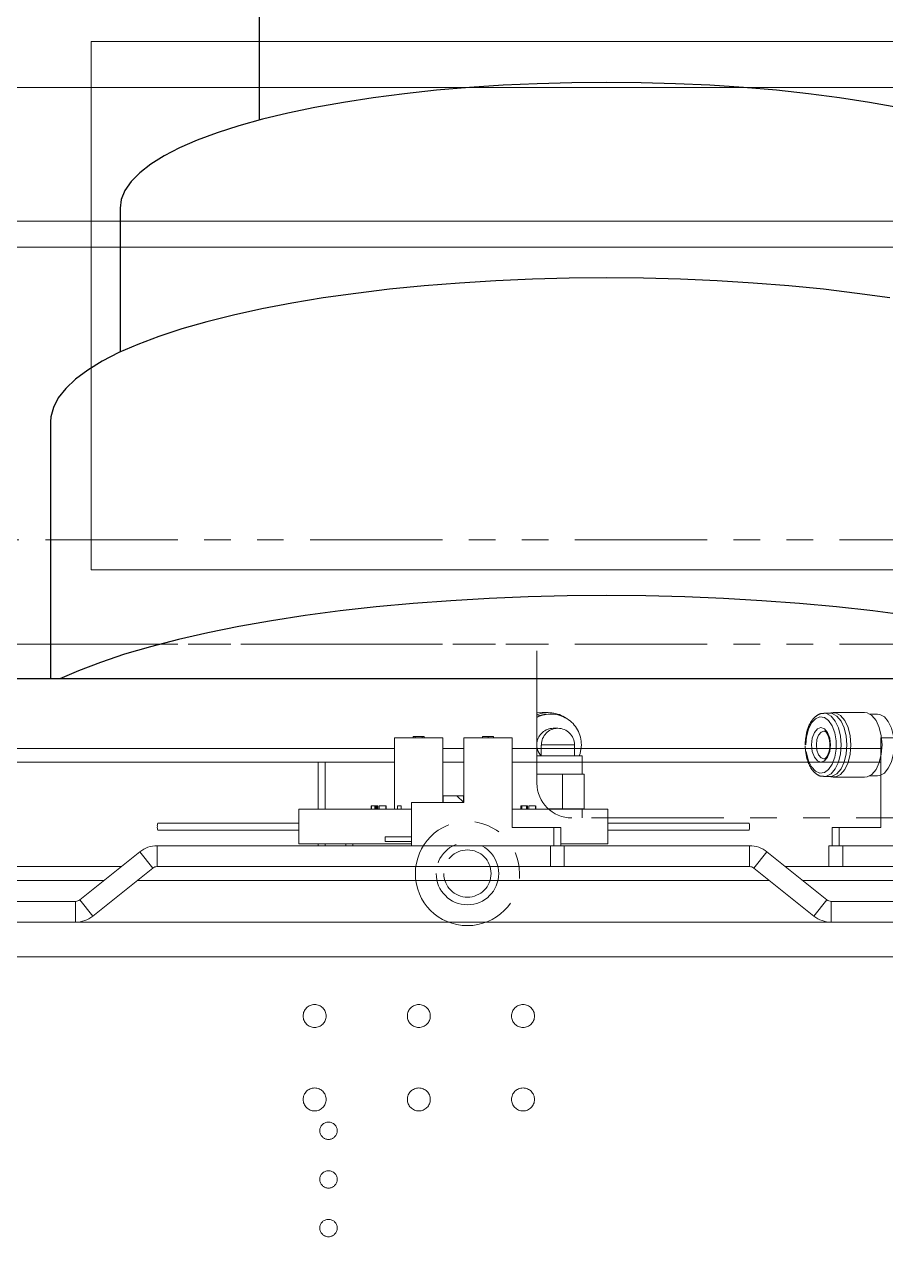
# Model space of a CAD drawing. Extents: x 500 to 100500, y -14500 to 21140.
# Drawn here: x 8492.7 to 8616.7, y -2243 to -2068.5 of the extents above; entities that cross this region are included whole.
import ezdxf

# ---------------------------------------------------------------- set-up
doc = ezdxf.new("R2010")
doc.units = 0
doc.linetypes.add('PHANTOM', pattern=[12.7, 6.35, -1.27, 1.27, -1.27, 1.27, -1.27])
doc.linetypes.add('SLD-Solid', pattern=[0])
doc.layers.get('0').update_dxf_attribs({"linetype": 'CONTINUOUS'})
doc.layers.add('D', color=7, linetype='CONTINUOUS')
doc.layers.add('MODEL', color=7, linetype='SLD-Solid', lineweight=15)

# ---------------------------------------------------------------- blocks, each defined once
blk = doc.blocks.new('KZXCVASDF123')
at = {"color": 7, "linetype": 'Continuous', "lineweight": 18}
for p, q in [((-57054.57, -66197.57, 21.36), (-56253.22, -66197.57, 21.36)), ((-57054.57, -66216.84, 21.36), (-56248.22, -66216.84, 21.36)), ((-57054.57, -66220.57, 21.36), (-56441.22, -66220.57, 21.36)), ((-56525.07, -66291.17, 21.36), (-56518.12, -66291.17, 21.36)), ((-56525.07, -66301.42, 21.36), (-56525.07, -66291.17, 21.36)), ((-56522.09, -66290.97, 21.36), (-56522.39, -66290.97, 21.36)), ((-56522.39, -66290.97, 21.36), (-56522.39, -66291.17, 21.36)), ((-56522.09, -66290.97, 21.36), (-56521.09, -66290.97, 21.36)), ((-56522.09, -66290.97, 21.36), (-56522.09, -66291.17, 21.36)), ((-56521.09, -66290.97, 21.36), (-56521.09, -66291.17, 21.36)), ((-56520.79, -66290.97, 21.36), (-56521.09, -66290.97, 21.36)), ((-56520.79, -66290.97, 21.36), (-56520.79, -66291.17, 21.36)), ((-56518.12, -66291.17, 21.36), (-56518.12, -66300.47, 21.36)), ((-56515.08, -66291.17, 21.36), (-56515.08, -66300.47, 21.36)), ((-56508.13, -66291.17, 21.36), (-56515.08, -66291.17, 21.36)), ((-56512.4, -66290.97, 21.36), (-56512.4, -66291.17, 21.36)), ((-56512.4, -66290.97, 21.36), (-56511.6, -66290.97, 21.36)), ((-56511.6, -66290.97, 21.36), (-56511.6, -66291.17, 21.36)), ((-56511.6, -66290.97, 21.36), (-56510.8, -66290.97, 21.36)), ((-56510.8, -66290.97, 21.36), (-56510.8, -66291.17, 21.36)), ((-56508.13, -66304.07, 21.36), (-56508.13, -66291.17, 21.36)), ((-56455.07, -66304.07, 21.36), (-56455.07, -66291.17, 21.36)), ((-56455.07, -66291.17, 21.36), (-56448.12, -66291.17, 21.36)), ((-57059.57, -66292.67, 21.36), (-56525.07, -66292.67, 21.36)), ((-56518.12, -66292.67, 21.36), (-56515.08, -66292.67, 21.36)), ((-56508.13, -66292.67, 21.36), (-56455.07, -66292.67, 21.36)), ((-57059.57, -66294.67, 21.36), (-56536.07, -66294.67, 21.36)), ((-56536.07, -66294.67, 21.36), (-56536.07, -66301.42, 21.36)), ((-56535.07, -66294.67, 21.36), (-56536.07, -66294.67, 21.36)), ((-56535.07, -66301.42, 21.36), (-56535.07, -66294.67, 21.36)), ((-56535.07, -66294.67, 21.36), (-56525.07, -66294.67, 21.36)), ((-56518.12, -66294.67, 21.36), (-56515.08, -66294.67, 21.36)), ((-56508.13, -66294.67, 21.36), (-56455.07, -66294.67, 21.36)), ((-56518.08, -66299.47, 21.36), (-56518.08, -66300.47, 21.36)), ((-56518.08, -66299.47, 21.36), (-56516.08, -66299.47, 21.36)), ((-56515.08, -66300.47, 21.36), (-56516.08, -66299.47, 21.36)), ((-56516.08, -66299.47, 21.36), (-56515.12, -66299.47, 21.36)), ((-56515.12, -66299.47, 21.36), (-56515.12, -66300.43, 21.36)), ((-56538.83, -66301.42, 21.36), (-56522.63, -66301.42, 21.36)), ((-56538.83, -66301.42, 21.36), (-56538.83, -66306.42, 21.36)), ((-56528.45, -66300.92, 21.36), (-56528.45, -66301.42, 21.36)), ((-56528.36, -66300.92, 21.36), (-56528.36, -66301.42, 21.36)), ((-56527.9, -66300.92, 21.36), (-56527.9, -66301.42, 21.36)), ((-56527.81, -66301.42, 21.36), (-56527.81, -66300.92, 21.36)), ((-56527.7, -66300.92, 21.36), (-56527.7, -66301.42, 21.36)), ((-56527.6, -66300.92, 21.36), (-56527.6, -66301.42, 21.36)), ((-56527.52, -66300.92, 21.36), (-56527.47, -66300.92, 21.36)), ((-56527.52, -66301.42, 21.36), (-56527.52, -66300.92, 21.36)), ((-56527.47, -66300.92, 21.36), (-56527.47, -66301.42, 21.36)), ((-56527.45, -66301.42, 21.36), (-56527.45, -66300.92, 21.36)), ((-56527.29, -66300.92, 21.36), (-56527.29, -66301.42, 21.36)), ((-56527.26, -66300.92, 21.36), (-56527.26, -66301.42, 21.36)), ((-56527.26, -66300.92, 21.36), (-56526.32, -66300.92, 21.36)), ((-56526.32, -66300.92, 21.36), (-56526.32, -66301.42, 21.36)), ((-56526.32, -66300.92, 21.36), (-56526.29, -66300.92, 21.36)), ((-56526.29, -66300.92, 21.36), (-56526.29, -66301.42, 21.36)), ((-56524.63, -66300.92, 21.36), (-56524.63, -66301.42, 21.36)), ((-56524.13, -66300.92, 21.36), (-56524.63, -66300.92, 21.36)), ((-56524.13, -66300.92, 21.36), (-56524.13, -66301.42, 21.36)), ((-56522.63, -66300.47, 21.36), (-56522.63, -66306.67, 21.36)), ((-56515.08, -66300.47, 21.36), (-56522.63, -66300.47, 21.36)), ((-56518.12, -66300.47, 21.36), (-56518.08, -66300.43, 21.36)), ((-56508.13, -66301.42, 21.36), (-56494.37, -66301.42, 21.36)), ((-56506.91, -66300.92, 21.36), (-56506.91, -66301.42, 21.36)), ((-56506.76, -66300.92, 21.36), (-56506.76, -66301.42, 21.36)), ((-56506.06, -66300.92, 21.36), (-56506.06, -66301.42, 21.36)), ((-56505.91, -66301.42, 21.36), (-56505.91, -66300.92, 21.36)), ((-56505.75, -66300.92, 21.36), (-56505.75, -66301.42, 21.36)), ((-56505.75, -66300.92, 21.36), (-56505.75, -66301.42, 21.36)), ((-56505.73, -66300.92, 21.36), (-56504.77, -66300.92, 21.36)), ((-56505.73, -66300.92, 21.36), (-56505.73, -66301.42, 21.36)), ((-56504.77, -66300.92, 21.36), (-56504.77, -66301.42, 21.36)), ((-56504.75, -66301.42, 21.36), (-56504.75, -66300.92, 21.36)), ((-56494.37, -66301.42, 21.36), (-56494.37, -66306.42, 21.36)), ((-56538.83, -66303.42, 21.36), (-56559.15, -66303.42, 21.36)), ((-56474.04, -66303.42, 21.36), (-56494.37, -66303.42, 21.36)), ((-56559.15, -66304.42, 21.36), (-56538.83, -66304.42, 21.36)), ((-56526.43, -66305.37, 21.36), (-56522.63, -66305.37, 21.36)), ((-56526.43, -66305.37, 21.36), (-56526.43, -66306.07, 21.36)), ((-56502.13, -66304.07, 21.36), (-56508.13, -66304.07, 21.36)), ((-56502.13, -66306.67, 21.36), (-56502.13, -66304.07, 21.36)), ((-56502.13, -66304.07, 21.36), (-56501.13, -66304.07, 21.36)), ((-56501.13, -66304.07, 21.36), (-56501.13, -66306.67, 21.36)), ((-56494.37, -66304.42, 21.36), (-56474.04, -66304.42, 21.36)), ((-56462.07, -66306.67, 21.36), (-56462.07, -66304.07, 21.36)), ((-56462.07, -66304.07, 21.36), (-56461.07, -66304.07, 21.36)), ((-56461.07, -66304.07, 21.36), (-56461.07, -66306.67, 21.36)), ((-56461.07, -66304.07, 21.36), (-56455.07, -66304.07, 21.36)), ((-56559.23, -66306.67, 21.36), (-56559.23, -66309.67, 21.36)), ((-56559.23, -66306.67, 21.36), (-56502.63, -66306.67, 21.36)), ((-56538.83, -66306.42, 21.36), (-56522.63, -66306.42, 21.36)), ((-56536.07, -66306.42, 21.36), (-56536.07, -66306.67, 21.36)), ((-56535.07, -66306.67, 21.36), (-56535.07, -66306.42, 21.36)), ((-56532.07, -66306.67, 21.36), (-56532.07, -66306.42, 21.36)), ((-56531.07, -66306.42, 21.36), (-56531.07, -66306.67, 21.36)), ((-56526.43, -66306.07, 21.36), (-56522.63, -66306.07, 21.36)), ((-56502.63, -66309.67, 21.36), (-56502.63, -66306.67, 21.36)), ((-56502.63, -66306.67, 21.36), (-56500.63, -66306.67, 21.36)), ((-56501.13, -66306.42, 21.36), (-56494.37, -66306.42, 21.36)), ((-56500.63, -66306.67, 21.36), (-56500.63, -66309.67, 21.36)), ((-56473.97, -66306.67, 21.36), (-56500.63, -66306.67, 21.36)), ((-56473.97, -66309.67, 21.36), (-56473.97, -66306.67, 21.36)), ((-56462.57, -66309.67, 21.36), (-56462.57, -66306.67, 21.36)), ((-56462.57, -66306.67, 21.36), (-56460.57, -66306.67, 21.36)), ((-56460.57, -66306.67, 21.36), (-56460.57, -66309.67, 21.36)), ((-56403.97, -66306.67, 21.36), (-56460.57, -66306.67, 21.36)), ((-56570.36, -66314.46, 21.36), (-56561.73, -66307.55, 21.36)), ((-56559.85, -66309.89, 21.36), (-56561.73, -66307.55, 21.36)), ((-56471.47, -66307.55, 21.36), (-56473.35, -66309.89, 21.36)), ((-56462.84, -66314.46, 21.36), (-56471.47, -66307.55, 21.36)), ((-56564.38, -66309.67, 21.36), (-57059.57, -66309.67, 21.36)), ((-56568.48, -66316.8, 21.36), (-56559.85, -66309.89, 21.36)), ((-56559.23, -66309.67, 21.36), (-56502.63, -66309.67, 21.36)), ((-56500.63, -66309.67, 21.36), (-56502.63, -66309.67, 21.36)), ((-56473.97, -66309.67, 21.36), (-56500.63, -66309.67, 21.36)), ((-56464.72, -66316.8, 21.36), (-56473.35, -66309.89, 21.36)), ((-56462.57, -66309.67, 21.36), (-56468.82, -66309.67, 21.36)), ((-56460.57, -66309.67, 21.36), (-56462.57, -66309.67, 21.36)), ((-56403.97, -66309.67, 21.36), (-56460.57, -66309.67, 21.36)), ((-57059.57, -66311.67, 21.36), (-56566.88, -66311.67, 21.36)), ((-56562.08, -66311.67, 21.36), (-56471.12, -66311.67, 21.36)), ((-56466.32, -66311.67, 21.36), (-56401.12, -66311.67, 21.36)), ((-56598.63, -66314.67, 21.36), (-56570.98, -66314.67, 21.36)), ((-56570.98, -66317.67, 21.36), (-56570.98, -66314.67, 21.36)), ((-56570.36, -66314.46, 21.36), (-56568.48, -66316.8, 21.36)), ((-56464.72, -66316.8, 21.36), (-56462.84, -66314.46, 21.36)), ((-56462.22, -66314.67, 21.36), (-56462.22, -66317.67, 21.36)), ((-56434.57, -66314.67, 21.36), (-56462.22, -66314.67, 21.36)), ((-56235.07, -66317.67, 21.36), (-57059.57, -66317.67, 21.36)), ((-57059.57, -66322.67, 21.36), (-56255.07, -66322.67, 21.36))]:
    blk.add_line(p, q, dxfattribs=at)
for centre, radius, start, end in [((-56557.97, -66303.8, 21.36), 1.24, 162.3532, 185.71), ((-56475.63, -66303.92, 21.36), 1.66, 342.5178, 17.4822), ((-56557.97, -66304.05, 21.36), 1.24, 174.2904, 197.6464), ((-56559.23, -66310.67, 21.36), 4, 90, 128.6598), ((-56473.97, -66310.67, 21.36), 4, 51.3402, 90), ((-56559.23, -66310.67, 21.36), 1, 90, 128.6598), ((-56473.97, -66310.67, 21.36), 1, 51.3402, 90), ((-56570.98, -66313.67, 21.36), 1, 270, 308.6598), ((-56462.22, -66313.67, 21.36), 1, 231.3402, 270), ((-56570.98, -66313.67, 21.36), 4, 270, 308.6598), ((-56462.22, -66313.67, 21.36), 4, 231.3402, 270)]:
    blk.add_arc(centre, radius, start, end, dxfattribs=at)
for points, knots in [([(-56528.44, -66300.92, 21.36), (-56528.44, -66300.92, 21.36), (-56528.45, -66300.92, 21.36), (-56528.42, -66300.92, 21.36), (-56528.38, -66300.92, 21.36), (-56528.36, -66300.92, 21.36)], [0, 0, 0, 0, 0.291419, 0.643092, 1, 1, 1, 1]), ([(-56528.36, -66300.92, 21.36), (-56528.32, -66300.92, 21.36), (-56528.24, -66300.92, 21.36), (-56528.11, -66300.92, 21.36), (-56527.99, -66300.92, 21.36), (-56527.93, -66300.92, 21.36), (-56527.9, -66300.92, 21.36)], [0, 0, 0, 0, 0.266163, 0.560146, 0.786382, 1, 1, 1, 1]), ([(-56527.9, -66300.92, 21.36), (-56527.88, -66300.92, 21.36), (-56527.83, -66300.92, 21.36), (-56527.81, -66300.92, 21.36), (-56527.81, -66300.92, 21.36), (-56527.81, -66300.92, 21.36)], [0, 0, 0, 0, 0.40412, 0.818212, 1, 1, 1, 1]), ([(-56527.78, -66300.92, 21.36), (-56527.78, -66300.92, 21.36), (-56527.74, -66300.92, 21.36), (-56527.72, -66300.92, 21.36), (-56527.69, -66300.92, 21.36)], [0, 0, 0, 0, 0.161424, 1, 1, 1, 1]), ([(-56527.7, -66300.92, 21.36), (-56527.68, -66300.92, 21.36), (-56527.65, -66300.92, 21.36), (-56527.61, -66300.92, 21.36), (-56527.6, -66300.92, 21.36)], [0, 0, 0, 0, 0.542381, 1, 1, 1, 1]), ([(-56527.6, -66300.92, 21.36), (-56527.58, -66300.92, 21.36), (-56527.55, -66300.92, 21.36), (-56527.53, -66300.92, 21.36), (-56527.52, -66300.92, 21.36)], [0, 0, 0, 0, 0.5926239, 1, 1, 1, 1]), ([(-56506.91, -66300.92, 21.36), (-56506.91, -66300.92, 21.36), (-56506.91, -66300.92, 21.36), (-56506.87, -66300.92, 21.36), (-56506.8, -66300.92, 21.36), (-56506.76, -66300.92, 21.36)], [0, 0, 0, 0, 0.306601, 0.582695, 1, 1, 1, 1]), ([(-56506.76, -66300.92, 21.36), (-56506.7, -66300.92, 21.36), (-56506.58, -66300.92, 21.36), (-56506.38, -66300.92, 21.36), (-56506.2, -66300.92, 21.36), (-56506.11, -66300.92, 21.36), (-56506.06, -66300.92, 21.36)], [0, 0, 0, 0, 0.2644695, 0.5671713, 0.7936563, 1, 1, 1, 1]), ([(-56506.06, -66300.92, 21.36), (-56506.03, -66300.92, 21.36), (-56505.96, -66300.92, 21.36), (-56505.92, -66300.92, 21.36), (-56505.92, -66300.92, 21.36), (-56505.92, -66300.92, 21.36)], [0, 0, 0, 0, 0.3572684, 0.7225283, 1, 1, 1, 1])]:
    blk.add_open_spline(points, degree=3, knots=knots, dxfattribs=at)
blk = doc.blocks.new('KASDADS')
at = {"layer": 'MODEL', "color": 4}
for p, q in [((-51206.16, -65978.79, 21.36), (-51364.16, -65978.79, 21.36)), ((-51364.16, -66054.79, 21.36), (-51364.16, -65978.79, 21.36)), ((-51206.16, -66054.79, 21.36), (-51364.16, -66054.79, 21.36))]:
    blk.add_line(p, q, dxfattribs=at)
blk = doc.blocks.new('KA$C100bd9fb')
at = {"color": 60, "linetype": 'PHANTOM', "lineweight": 18, "ltscale": 3}
for p, q in [((20, 220, 21.36), (430, 220, 21.36)), ((20, 205, 21.36), (430, 205, 21.36)), ((235, 185, 21.36), (235, 205, 21.36)), ((430, 205, 21.36), (235, 205, 21.36)), ((187.12, 194.95, 21.36), (186, 194.95, 21.36)), ((192.35, 195.15, 21.36), (187.85, 195.15, 21.36)), ((193.7, 195.05, 21.36), (192.86, 195.05, 21.36)), ((233.37, 194.95, 21.36), (233, 194.95, 21.36)), ((234.27, 195.15, 21.36), (233.37, 195.15, 21.36)), ((232.66, 192.9, 21.36), (232, 192.9, 21.36)), ((229.6, 190.5, 21.36), (229.6, 188.93, 21.36)), ((229.6, 190.5, 21.36), (234.37, 190.5, 21.36)), ((196.37, 190, 21.36), (228.64, 190, 21.36)), ((228.5, 188.93, 21.36), (228.5, 186.3, 21.36)), ((228.5, 188.93, 21.36), (235, 188.93, 21.36)), ((234.4, 188.93, 21.36), (234.4, 190.1, 21.36)), ((195.94, 188, 21.36), (228.5, 188, 21.36)), ((186, 186.05, 21.36), (187.12, 186.05, 21.36)), ((187.85, 185.85, 21.36), (192.35, 185.85, 21.36)), ((192.86, 185.95, 21.36), (193.7, 185.95, 21.36)), ((228.21, 186.3, 21.36), (228.21, 181.3, 21.36)), ((228.21, 186.3, 21.36), (229.77, 186.3, 21.36)), ((229.77, 186.3, 21.36), (231.32, 186.3, 21.36)), ((231.32, 186.3, 21.36), (231.32, 181.3, 21.36)), ((231.32, 186.3, 21.36), (233.22, 186.3, 21.36)), ((233.22, 186.3, 21.36), (235, 186.3, 21.36)), ((170, 180, 21.36), (230, 180, 21.36)), ((228.21, 181.3, 21.36), (229.77, 181.3, 21.36)), ((228.5, 181.3, 21.36), (228.5, 180, 21.36)), ((229.77, 181.3, 21.36), (231.32, 181.3, 21.36)), ((231.32, 181.3, 21.36), (233.22, 181.3, 21.36)), ((233.22, 181.3, 21.36), (233.36, 181.3, 21.36))]:
    blk.add_line(p, q, dxfattribs=at)
at = {"color": 60, "linetype": 'PHANTOM', "lineweight": 18, "ltscale": 3, "elevation": 21.36, "flags": 128}
for points in [[(186, 194.95), (185.66, 194.9), (185, 194.55), (184.43, 193.86), (183.98, 192.91), (183.69, 191.75), (183.59, 190.5), (183.69, 189.25), (183.98, 188.09), (184.43, 187.14), (185, 186.45), (185.66, 186.1), (186, 186.05)], [(187.85, 185.85), (187.49, 185.9), (186.81, 186.27), (186.2, 186.99), (185.74, 187.99), (185.44, 189.19), (185.34, 190.5), (185.44, 191.81), (185.74, 193.01), (186.2, 194.01), (186.81, 194.73), (187.49, 195.1), (187.85, 195.15)], [(192.87, 195.05), (192.71, 195.1), (191.99, 195.1), (191.31, 194.73), (190.7, 194.01), (190.23, 193.01), (189.94, 191.81), (189.83, 190.5), (189.94, 189.19), (190.23, 187.99), (190.7, 186.99), (191.31, 186.27), (191.99, 185.9), (192.71, 185.9), (192.87, 185.95)], [(192.86, 195.05), (192.51, 195), (191.83, 194.64), (191.24, 193.94), (190.78, 192.96), (190.49, 191.78), (190.39, 190.5), (190.49, 189.22), (190.78, 188.04), (191.24, 187.06), (191.83, 186.36), (192.51, 186), (192.86, 185.95)], [(193.72, 195.05), (193.35, 195), (192.67, 194.64), (192.08, 193.94), (191.62, 192.96), (191.33, 191.78), (191.23, 190.5), (191.33, 189.22), (191.62, 188.04), (192.08, 187.06), (192.67, 186.36), (193.35, 186), (193.74, 185.95)], [(196.31, 190.5), (196.21, 191.69), (195.93, 192.78), (195.48, 193.67), (194.92, 194.27), (194.28, 194.54), (193.63, 194.45), (193.02, 194.01), (192.51, 193.25), (192.14, 192.26), (191.95, 191.1), (191.95, 189.9), (192.14, 188.74), (192.51, 187.75), (193.02, 186.99), (193.63, 186.55), (194.28, 186.46), (194.92, 186.73), (195.48, 187.33), (195.93, 188.22), (196.21, 189.31), (196.31, 190.5)], [(233.37, 194.95), (234, 194.9), (235, 194.63)], [(234.27, 195.15), (234.92, 195.1), (235, 195.09)], [(192.76, 190.5), (192.87, 191.46), (193.16, 192.27), (193.6, 192.81), (194.12, 193), (194.64, 192.81), (195.07, 192.27), (195.37, 191.46), (195.47, 190.5), (195.37, 189.54), (195.07, 188.73), (194.64, 188.19), (194.12, 188), (193.6, 188.19), (193.16, 188.73), (192.87, 189.54), (192.76, 190.5)], [(193.69, 188.5), (193.7, 188.5), (194.11, 188.65), (194.46, 189.09), (194.7, 189.73), (194.78, 190.5), (194.7, 191.27), (194.46, 191.91), (194.11, 192.35), (193.7, 192.5)], [(228.9, 188.93), (228.79, 189.25), (228.61, 190.5)], [(234.45, 188.93), (234.84, 189.58), (235, 190.18)]]:
    blk.add_lwpolyline(points, dxfattribs=at)
at = {"color": 60, "linetype": 'PHANTOM', "lineweight": 18, "ltscale": 3}
for centre, radius in [((245, 172, 21.36), 7.5), ((245, 172, 21.36), 4.5), ((245, 172, 21.36), 3.4), ((237, 151.5, 21.36), 1.65), ((252, 151.5, 21.36), 1.65), ((267, 151.5, 21.36), 1.65), ((237, 139.5, 21.36), 1.65), ((252, 139.5, 21.36), 1.65), ((267, 139.5, 21.36), 1.65), ((265, 135, 21.36), 1.25), ((265, 128, 21.36), 1.25), ((265, 121, 21.36), 1.25)]:
    blk.add_circle(centre, radius, dxfattribs=at)
for centre, radius, start, end in [((233, 190.55, 21.36), 4.39, 62.9042, 180.7166), ((233.37, 190.62, 21.36), 4.53, 68.9176, 124.6271), ((232, 190.5, 21.36), 2.4, 90, 180), ((231.98, 190.52, 21.36), 2.38, 359.5917, 89.5858), ((232.64, 190.52, 21.36), 2.38, 7.3417, 89.6245), ((230, 185, 21.36), 5, 270, 0)]:
    blk.add_arc(centre, radius, start, end, dxfattribs=at)
blk.add_ellipse((232, 190.5, 21.36), major_axis=(1.83, -1.83), ratio=0.843822, start_param=0.700897, end_param=0.8699, dxfattribs=at)
for points, knots in [([(196.26, 191.76, 21.36), (196.24, 191.93, 21.36), (196.16, 192.5, 21.36), (195.85, 193.35, 21.36), (195.34, 194.22, 21.36), (194.7, 194.78, 21.36), (194.12, 195.06, 21.36), (193.8, 195.02, 21.36), (193.72, 195.01, 21.36)], [0, 0, 0, 0, 0.096209, 0.310517, 0.527579, 0.747869, 0.933466, 1, 1, 1, 1]), ([(192.84, 190.5, 21.36), (192.85, 190.64, 21.36), (192.86, 191.02, 21.36), (192.99, 191.63, 21.36), (193.23, 192.18, 21.36), (193.52, 192.45, 21.36), (193.63, 192.52, 21.36), (193.69, 192.49, 21.36), (193.7, 192.49, 21.36)], [0, 0, 0, 0, 0.119673, 0.340457, 0.558857, 0.765899, 0.97103, 1, 1, 1, 1]), ([(193.69, 188.51, 21.36), (193.65, 188.51, 21.36), (193.57, 188.51, 21.36), (193.32, 188.72, 21.36), (193.05, 189.18, 21.36), (192.88, 189.82, 21.36), (192.85, 190.28, 21.36), (192.84, 190.5, 21.36)], [0, 0, 0, 0, 0.169915, 0.37508, 0.592389, 0.804509, 1, 1, 1, 1]), ([(193.75, 185.99, 21.36), (193.89, 185.99, 21.36), (194.26, 185.98, 21.36), (194.84, 186.32, 21.36), (195.43, 186.91, 21.36), (195.9, 187.76, 21.36), (196.23, 188.81, 21.36), (196.37, 189.71, 21.36), (196.38, 190.23, 21.36), (196.38, 190.35, 21.36)], [0, 0, 0, 0, 0.089403, 0.249439, 0.413851, 0.588786, 0.76807, 0.946721, 1, 1, 1, 1]), ([(196.39, 190.5, 21.36), (196.39, 190.71, 21.36), (196.38, 191.14, 21.36), (196.3, 191.55, 21.36), (196.26, 191.76, 21.36)], [0, 0, 0, 0, 0.489829, 1, 1, 1, 1])]:
    blk.add_open_spline(points, degree=3, knots=knots, dxfattribs=at)
blk = doc.blocks.new('KJG24hsdg')
at = {"color": 1, "linetype": 'Continuous', "lineweight": 25}
for p, q in [((-18100.42, -19465.59), (-18100.42, -19481.89)), ((-18120.42, -19494.57), (-18120.42, -19515.26)), ((-18130.42, -19525.29), (-18130.42, -19562.27)), ((-17880.42, -19562.27), (-18220.42, -19562.27))]:
    blk.add_line(p, q, dxfattribs=at)
at = {"color": 1, "linetype": 'Continuous', "lineweight": 25, "flags": 128}
for points in [[(-18050.42, -19476.45), (-18055.41, -19476.5), (-18060.38, -19476.64), (-18065.3, -19476.87), (-18070.14, -19477.19), (-18074.88, -19477.59), (-18079.5, -19478.09), (-18083.97, -19478.67), (-18088.26, -19479.33), (-18092.37, -19480.06), (-18096.26, -19480.88), (-18099.92, -19481.76), (-18103.32, -19482.7), (-18106.46, -19483.71), (-18109.31, -19484.77), (-18111.86, -19485.89), (-18114.09, -19487.04), (-18116.01, -19488.24), (-18117.58, -19489.46), (-18118.82, -19490.72), (-18119.71, -19491.99), (-18120.24, -19493.28), (-18120.42, -19494.57)], [(-17980.42, -19494.57), (-17980.6, -19493.28), (-17981.13, -19491.99), (-17982.02, -19490.72), (-17983.25, -19489.46), (-17984.83, -19488.24), (-17986.75, -19487.04), (-17988.98, -19485.89), (-17991.53, -19484.77), (-17994.38, -19483.71), (-17997.52, -19482.7), (-18000.92, -19481.76), (-18004.58, -19480.88), (-18008.47, -19480.06), (-18012.57, -19479.33), (-18016.87, -19478.67), (-18021.34, -19478.09), (-18025.96, -19477.59), (-18030.7, -19477.19), (-18035.54, -19476.87), (-18040.46, -19476.64), (-18045.43, -19476.5), (-18050.42, -19476.45)], [(-18050.42, -19504.58), (-18055.76, -19504.63), (-18061.08, -19504.76), (-18066.35, -19504.99), (-18071.56, -19505.32), (-18076.66, -19505.73), (-18081.65, -19506.22), (-18086.5, -19506.8), (-18091.19, -19507.47), (-18095.7, -19508.21), (-18100, -19509.04), (-18104.08, -19509.93), (-18107.93, -19510.89), (-18111.51, -19511.92), (-18114.83, -19513), (-18117.85, -19514.14), (-18120.58, -19515.33), (-18122.99, -19516.57), (-18125.07, -19517.84), (-18126.83, -19519.15), (-18128.24, -19520.49), (-18129.31, -19521.84), (-18130.02, -19523.21), (-18130.37, -19524.59), (-18130.42, -19525.29)], [(-18009.65, -19507.47), (-18014.34, -19506.8), (-18019.19, -19506.22), (-18024.18, -19505.73), (-18029.28, -19505.32), (-18034.48, -19504.99), (-18039.76, -19504.76), (-18045.08, -19504.63), (-18050.42, -19504.58)], [(-18050.42, -19550.29), (-18056.07, -19550.33), (-18061.7, -19550.47), (-18067.28, -19550.7), (-18072.8, -19551.02), (-18078.23, -19551.43), (-18083.55, -19551.92), (-18088.74, -19552.5), (-18093.78, -19553.17), (-18098.64, -19553.91), (-18103.32, -19554.74), (-18107.79, -19555.63), (-18112.03, -19556.6), (-18116.03, -19557.64), (-18119.77, -19558.73), (-18123.23, -19559.89), (-18126.41, -19561.1), (-18129.1, -19562.27)], [(-17971.74, -19562.27), (-17974.43, -19561.1), (-17977.61, -19559.89), (-17981.07, -19558.73), (-17984.81, -19557.64), (-17988.81, -19556.6), (-17993.05, -19555.63), (-17997.52, -19554.74), (-18002.2, -19553.91), (-18007.06, -19553.17), (-18012.1, -19552.5), (-18017.29, -19551.92), (-18022.61, -19551.43), (-18028.04, -19551.02), (-18033.56, -19550.7), (-18039.14, -19550.47), (-18044.77, -19550.33), (-18050.42, -19550.29)]]:
    blk.add_lwpolyline(points, dxfattribs=at)

msp = doc.modelspace()

# ---------------------------------------------------------------- block references
at = {"layer": 'D', "color": 1}
for name, p in [('KZXCVASDF123', (65071.07, 64119.97, -31.83)), ('KASDADS', (59866.51, 63907.78, -97.17))]:
    msp.add_blockref(name, p, dxfattribs=at)
at = {"layer": 'D', "color": 0, "xscale": -1}
msp.add_blockref('KA$C100bd9fb', (8801.5, -2362.7, -31.83), dxfattribs=at)
at = {"layer": 'D'}
msp.add_blockref('KJG24hsdg', (26626.92, 17399.57, -10.47), dxfattribs=at)

doc.saveas('drawing.dxf')
